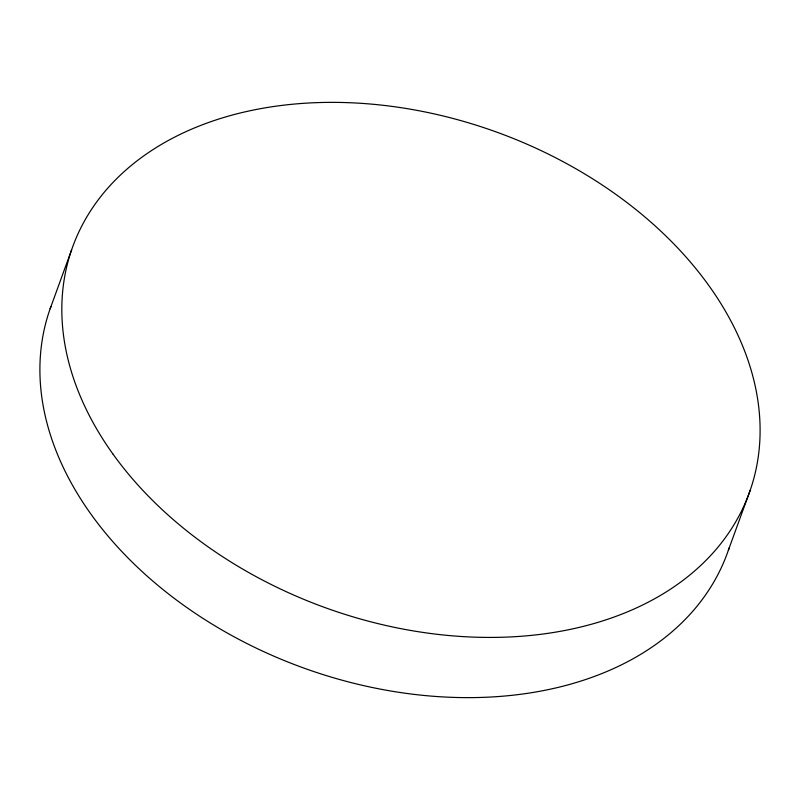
<?xml version="1.0" encoding="UTF-8"?>
<svg xmlns="http://www.w3.org/2000/svg" width="800" height="800" viewBox="0 0 800 800"><rect width="100%" height="100%" fill="white"/><g stroke="black" fill="none" stroke-linecap="round" stroke-linejoin="round"><path stroke-width="1.2" d="M71.65 249.7L49.73 309.92A359.98 252.76 20 0 0 308.39 669.69A359.98 252.76 20 0 0 729.12 548M728.35 550.3L750.27 490.08M50.13 308.77A359.98 252.76 20 0 1 50.96 306.49M112.85 453.91A359.98 252.76 20 0 0 717.41 547.85A359.98 252.76 20 0 0 402.62 107.92A359.98 252.76 20 0 0 112.85 453.91"/></g></svg>
